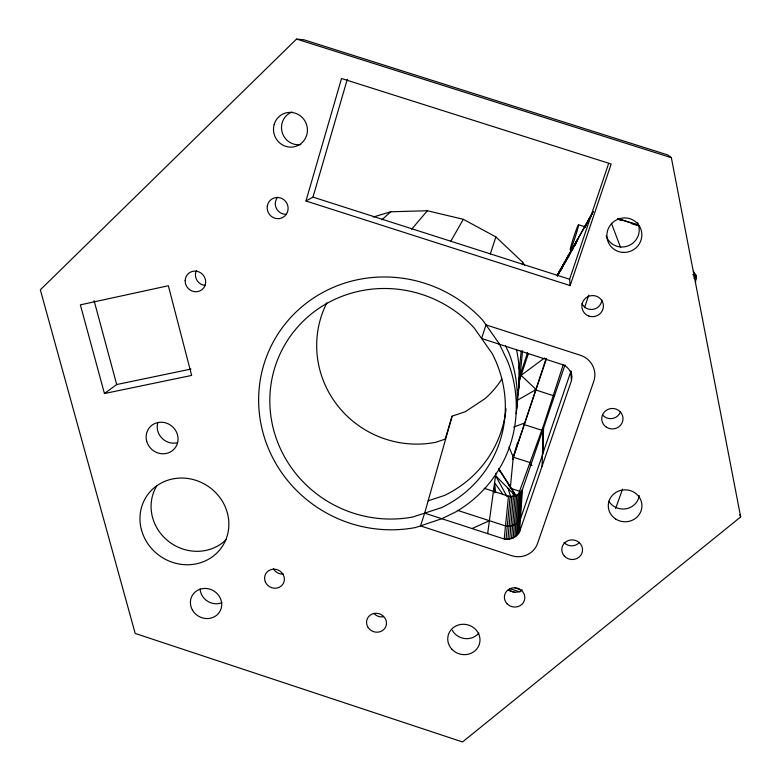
<?xml version="1.0" encoding="UTF-8"?>
<svg xmlns="http://www.w3.org/2000/svg" width="781" height="781" viewBox="0 0 781 781"><rect width="100%" height="100%" fill="white"/><g stroke="black" fill="none" stroke-linecap="round" stroke-linejoin="round"><path stroke-width="1.17" d="M521.239 350.981L519.345 368.837L518.965 386.478L518.262 390.402M457.402 510.305L505.512 525.925C511.321 527.107 517.783 524.266 520.449 518.887L542.658 454.435L543.234 428.994L564.985 364.903M542.658 454.435L543.596 427.597M543.234 428.994L542.082 466.189M695.51 282.497L696.252 275.654L693.323 271.173M501.871 378.931A92.578 90.645 25.8 0 1 485.001 398.652L465.32 411.704L452.121 416.156L424.649 513.146L504.204 539.007C510.169 540.237 516.827 537.328 519.57 531.802L522.46 489.531L542.941 429.501M518.662 533.325L521.64 490.937L522.46 489.531L521.688 491.835M517.549 534.721L520.624 492.215L521.64 490.937M520.624 492.215L519.443 493.358L516.261 535.971M514.806 537.045L518.125 494.344L519.443 493.358M521.562 432.615L546.163 358.372M513.205 537.914L516.671 495.144L518.125 494.344M511.506 538.587L515.128 495.759L516.671 495.144M509.72 539.027L513.498 496.179L515.128 495.759M507.894 539.251L511.838 496.384L513.498 496.179M510.374 487.334L513.283 457.178L517.627 442.319M506.039 539.241L510.149 496.384L511.838 496.384M504.204 539.007L508.48 496.169L484.152 488.281M516.68 409.049L522.587 350.747M517.608 395.645L517.842 393.517M518.203 390.315C520.312 376.891 519.336 363.165 516.553 349.908M519.57 531.802L571.507 380.454L571.516 373.445M487.647 533.618L495.876 473.257M522.323 264.642L522.674 262.231L495.867 236.907L463.328 219.315L427.402 210.743L390.705 211.778L373.289 217.02M512.648 459.531L521.591 432.186M445.15 439.205L452.121 416.156M305.967 200.99L341.531 78.49L611.181 164.01L570.14 285.582L305.967 200.99L312.976 197.115L347.301 79.272M563.169 364.883L543.82 424.698L518.477 494.217M490.351 253.923L495.867 236.907M424.649 513.146L420.5 525.896L415.394 527.556A129.949 125.585 25.8 0 1 264.622 362.12A129.949 125.585 25.8 0 1 482.785 320.298L499.244 343.738L498.727 344.021M518.857 379.185L527.546 352.651M518.848 382.104L528.356 353.656M584.53 307.675L588.757 295.13M570.14 285.582L569.603 279.256L608.663 163.405M530.65 462.801L513.283 457.178L546.329 359.162M543.039 452.951L570.931 371.297M615.604 508.577L622.574 489.072M592.076 214.14L592.545 213.028L584.715 226.861M592.955 212.129L593.296 211.466L557.185 275.478L577.657 239.513M557.429 275.097L592.554 212.969M557.214 275.468L578.135 238.478M584.871 226.832L591.471 215.195M557.156 275.771L577.071 240.841M584.91 227.086L590.944 216.503M450.598 241.563L463.328 219.315M557.341 275.654L576.056 242.989M585.008 227.349L586.209 225.26M587.4 223.181L589.196 220.047M557.312 275.8L565.727 261.225M566.928 259.146L570.54 252.898M571.741 250.818L572.942 248.729M574.748 245.605L575.948 243.526M557.409 275.742L563.521 265.276M564.741 263.177L565.961 261.088M567.787 257.955L569.007 255.856M557.527 275.683L558.766 273.584M560.006 271.485L561.861 268.332M411.626 229.243L427.402 210.743M296.555 39.05L40.329 289.829L135.191 633.44L462.547 741.95L740.671 516.924L671.357 157.694L667.833 154.97L304.004 39.811L296.555 39.05L671.357 157.694M381.831 219.861L390.705 211.778M544.533 357.962L521.103 375.349L536.088 389.534L517.803 399.989M104.449 393.536L191.638 375.427L168.345 285.739L80.365 304.854L104.449 393.536L116.711 384.535L190.984 369.062M472.036 528.552L489.414 520.702M513.615 427.119L524.832 422.911M445.658 438.981L435.827 442.271A98.67 96.317 25.8 0 1 337.499 405.476A98.67 96.317 25.8 0 1 326.839 302.852M428.154 500.806L444.487 495.447A115.197 111.517 25.8 0 0 506.029 408.795M508.48 496.169L510.149 496.384M617.595 218.446L638.145 224.967M618.982 219.119L638.633 225.367M618.689 219.539L622.145 220.632M631.38 223.571L637.15 225.406M578.584 224.762A13.345 0.703 -71.8 0 1 572.493 244.922A13.345 0.703 -71.8 0 1 572.053 242.393A13.345 0.703 -71.8 0 1 578.584 224.762L585.486 226.959M692.786 274.551L696.252 275.654M694.026 275.742L696.33 276.484M693.987 276.865L696.301 277.597M693.831 278.251L696.144 278.993M312.976 197.115L569.603 279.256M534.926 389.709L554.627 396.055M524.08 424.552L542.404 430.468M529.743 464.675L532.046 465.417M509.973 488.096L520.41 491.483M509.612 588.552L520.009 591.949M508.285 590.299L515.157 592.545M514.991 587.878L520.771 589.772M515.109 495.515L495.554 475.6L507.064 496.648M503.081 494.588L494.588 482.726L495.603 492.303M498.805 469.264L515.87 495.603M498.922 468.805L515.958 495.691M522.674 262.231L524.588 265.345M498.747 468.912L499.869 471.08M505.502 345.817L509.017 353.178A125.731 121.709 25.8 0 1 516.124 413.705M499.498 344.265L507.787 361.564A129.343 124.989 25.8 0 1 455.919 511.828L441.792 518.721L420.5 525.896L511.516 555.652A20.667 19.613 10.1 0 0 537.504 543.547L593.745 381.421A21.282 20.667 -1.4 0 0 580.293 355.228L486.016 324.896L481.584 338.476L563.531 364.991C568.09 367.119 571.38 371.717 571.731 376.754M509.027 447.064L513.283 457.178M739.783 514.806L740.671 516.924M508.001 483.136L509.251 486.153M611.416 223.298L620.69 247.704M508.08 488.359L510.901 497.565M94.062 300.548L116.711 384.535M493.826 488.301L494.676 492.879M518.965 366.074L519.345 368.837M513.049 493.416L513.322 495.808M571.262 371.619L571.751 378.609M570.833 370.936L571.507 380.454M637.501 222.605A17.055 16.684 -27.8 0 1 628.734 245.624A17.055 16.684 -27.8 0 1 606.183 235.93M283.376 574.084A9.782 9.157 27.5 0 1 273.487 568.822M639.258 495.564A16.362 15.561 0.2 0 1 626.206 508.743A16.362 15.561 0.2 0 1 608.877 501.246M383.432 616.756A9.792 9.167 20.2 0 1 374.148 613.69M601.878 300.07A10.475 10.251 -12.3 0 1 581.952 303.594M478.87 633.049A15.766 14.751 14.3 0 1 452.316 630.296M579.492 542.307A10.094 9.567 5.7 0 1 564.048 542.551M620.407 411.948A10.329 9.958 -3.2 0 1 602.844 415.238M522.255 589.967A9.958 9.382 10.7 0 1 508.831 589.577M286.481 214.277A10.407 10.094 58.4 0 1 277.538 197.281M205.022 285.387A10.231 9.782 50.8 0 1 196.519 270.402M176.691 442.866A15.903 14.976 39.9 0 1 157.742 422.951M221.902 602.717A15.522 14.4 30.3 0 1 200.082 588.981M300.841 144.563A16.948 16.421 69.5 0 1 282.107 132.116A16.948 16.421 69.5 0 1 291.967 112.044M226.305 539.446A44.166 41.325 34.5 0 1 168.803 541.555A44.166 41.325 34.5 0 1 156.854 485.733M441.45 507.67L412.895 516.983A118.507 114.524 25.8 0 1 275.244 366.24A118.507 114.524 25.8 0 1 474.174 327.942L492.108 353.442A118.507 114.524 25.8 0 1 441.45 507.67M274.17 124.521A17.446 16.899 68.9 0 0 294.496 146.711A17.446 16.899 68.9 0 0 302.716 117.999A17.446 16.899 68.9 0 0 274.17 124.521M185.165 280.574A10.534 10.055 50.4 0 0 200.2 290.776A10.534 10.055 50.4 0 0 200.854 272.93A10.534 10.055 50.4 0 0 185.165 280.574M267.307 206.077A10.709 10.378 57.8 0 0 281.375 218.084A10.709 10.378 57.8 0 0 284.245 200.014A10.709 10.378 57.8 0 0 267.307 206.077M606.388 427.178A10.631 10.231 -2.7 0 0 622.984 419.426A10.631 10.231 -2.7 0 0 607.764 409.498A10.631 10.231 -2.7 0 0 606.388 427.178M588.884 316.051A10.788 10.543 -11.4 0 0 603.254 304.258A10.788 10.543 -11.4 0 0 585.76 298.059A10.788 10.543 -11.4 0 0 588.884 316.051M367.695 626.821A10.065 9.401 20.2 0 0 384.984 628.109A10.065 9.401 20.2 0 0 376.842 613.29A10.065 9.401 20.2 0 0 367.695 626.821M265.384 582.001A10.055 9.392 27.5 0 0 282.449 584.803A10.055 9.392 27.5 0 0 275.615 569.31A10.055 9.392 27.5 0 0 265.384 582.001M623.17 252.419A17.572 17.182 -26.8 0 0 640.078 227.32A17.572 17.182 -26.8 0 0 609.863 225.807A17.572 17.182 -26.8 0 0 623.17 252.419M141.351 529.43A45.396 42.359 34.4 0 0 215.488 554.295A45.396 42.359 34.4 0 0 196.402 480.5A45.396 42.359 34.4 0 0 141.351 529.43M192.409 610A15.952 14.761 30.2 0 0 219.529 612.031A15.952 14.761 30.2 0 0 206.213 588.483A15.952 14.761 30.2 0 0 192.409 610M146.662 441.08A16.352 15.356 39.7 0 0 173.323 449.866A16.352 15.356 39.7 0 0 166.275 423.068A16.352 15.356 39.7 0 0 146.662 441.08M506.996 603.703A10.241 9.626 10.9 0 0 524.315 600.618A10.241 9.626 10.9 0 0 512.482 587.937A10.241 9.626 10.9 0 0 506.996 603.703M564.399 556.121A10.378 9.821 5.9 0 0 582.011 552.919A10.378 9.821 5.9 0 0 570.101 540.052A10.378 9.821 5.9 0 0 564.399 556.121M451.935 649.304A16.206 15.122 14.5 0 0 479.241 644.559A16.206 15.122 14.5 0 0 460.429 624.517A16.206 15.122 14.5 0 0 451.935 649.304M615.701 519.043A16.831 15.981 0.5 0 0 641.894 506.928A16.831 15.981 0.5 0 0 617.722 491.434A16.831 15.981 0.5 0 0 615.701 519.043"/></g></svg>
